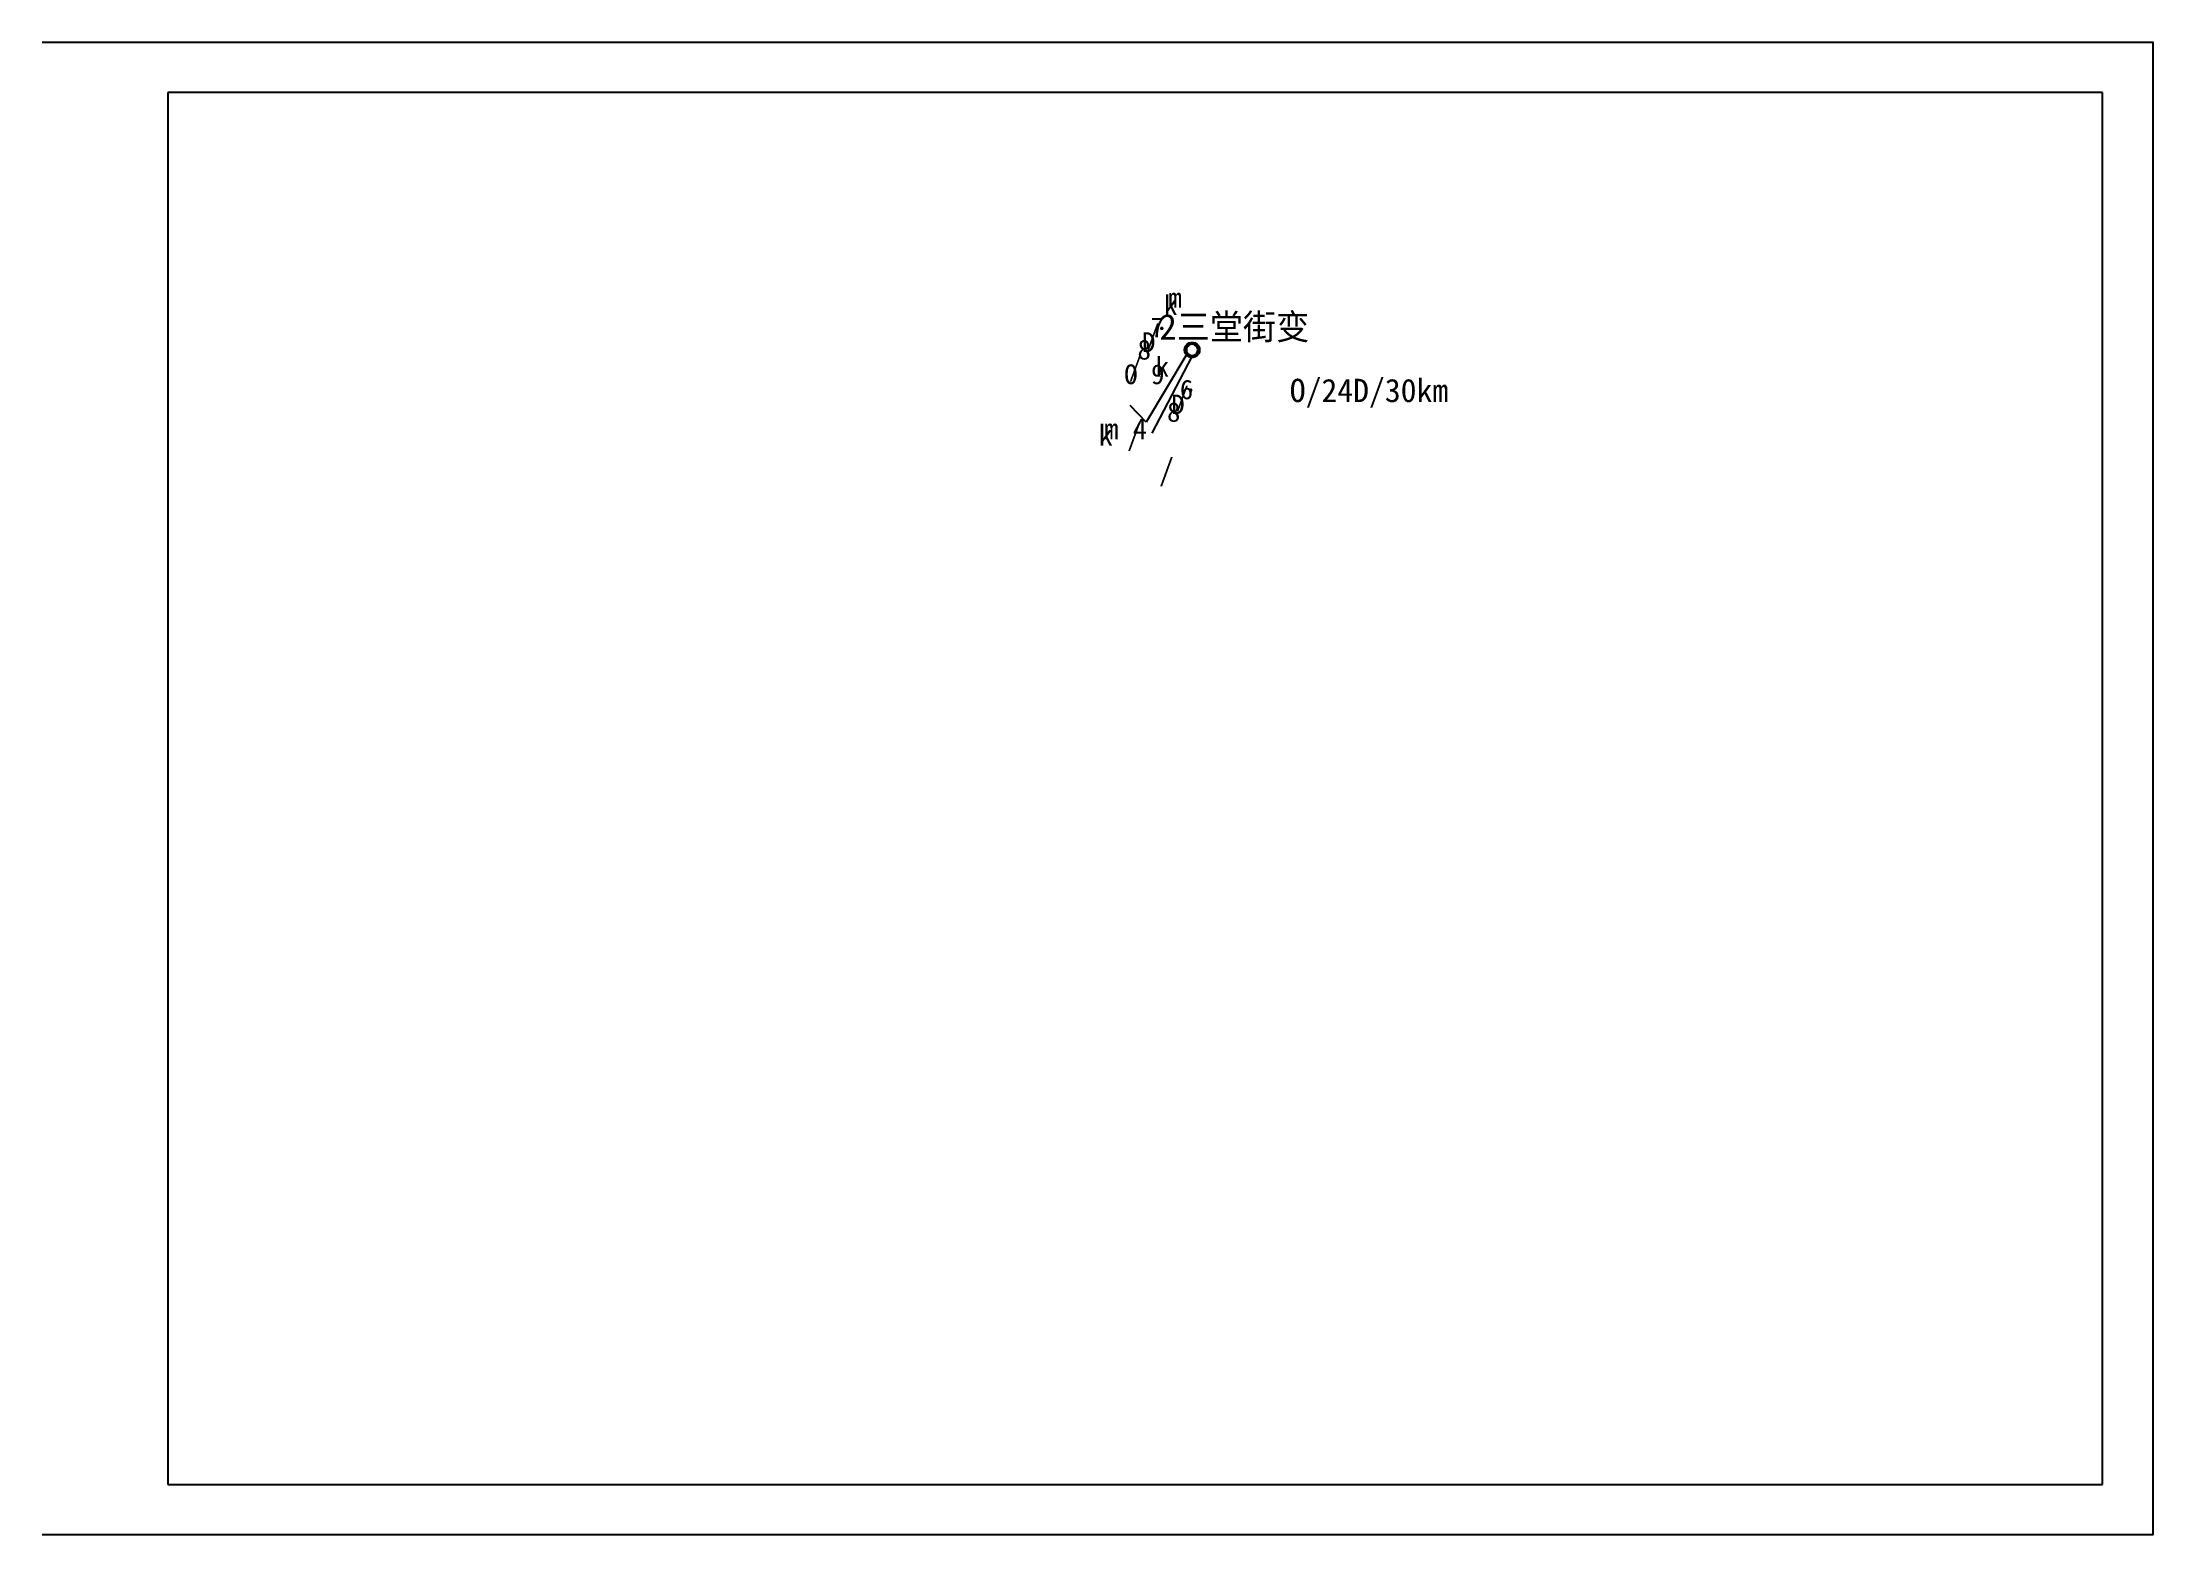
# Model space of a CAD drawing. Header units: metres. Extents: x 17 to 1207, y 17 to 859.
import ezdxf

# ---------------------------------------------------------------- set-up
doc = ezdxf.new("R2010")
doc.units = ezdxf.units.M
for name, color, linetype in [('LINES', 7, 'Continuous'), ('POLYLINES', 4, 'Continuous'), ('TEXTS', 3, 'Continuous')]:
    doc.layers.add(name, color=color, linetype=linetype)

msp = doc.modelspace()

# ---------------------------------------------------------------- linework, layer by layer
at = {"layer": 'LINES'}
for p, q in [((87.8, 830.4), (87.8, 45.2)), ((87.8, 830.4), (87.8, 45.2)), ((1179.1, 830.4), (87.8, 830.4)), ((1179.1, 830.4), (87.8, 830.4)), ((1179.1, 45.2), (1179.1, 830.4)), ((1179.1, 45.2), (1179.1, 830.4)), ((662.6, 682.9), (639.6, 644.4)), ((662.6, 682.9), (639.6, 644.4)), ((642.9, 638.3), (665.5, 681.5)), ((642.9, 638.3), (665.5, 681.5)), ((639.6, 644.4), (630.6, 653.8)), ((639.6, 644.4), (630.6, 653.8)), ((87.8, 45.2), (1179.1, 45.2)), ((87.8, 45.2), (1179.1, 45.2))]:
    msp.add_line(p, q, dxfattribs=at)
at = {"layer": 'POLYLINES'}
for points in [[(16.8, 858.8), (1207.4, 858.8), (1207.4, 16.8), (16.8, 16.8)], [(662.4, 686.2), (662.4, 685.3), (661.2, 685.3), (661.4, 686.4), (662.4, 686.2)], [(662.4, 686.2), (662.4, 685.3), (661.2, 685.3), (661.4, 686.4), (662.4, 686.2)], [(662.4, 685.3), (662.4, 684.3), (661.4, 684), (661.2, 685.3), (662.4, 685.3)], [(662.4, 685.3), (662.4, 684.3), (661.4, 684), (661.2, 685.3), (662.4, 685.3)], [(662.8, 687), (662.4, 686.2), (661.4, 686.4), (662, 687.6), (662.8, 687)], [(662.8, 687), (662.4, 686.2), (661.4, 686.4), (662, 687.6), (662.8, 687)], [(662.4, 684.3), (662.8, 683.6), (662, 683), (661.4, 684), (662.4, 684.3)], [(662.4, 684.3), (662.8, 683.6), (662, 683), (661.4, 684), (662.4, 684.3)], [(663.4, 687.6), (662.8, 687), (662, 687.6), (662.7, 688.5), (663.4, 687.6)], [(663.4, 687.6), (662.8, 687), (662, 687.6), (662.7, 688.5), (663.4, 687.6)], [(662.8, 683.6), (663.4, 682.8), (662.7, 682), (662, 683), (662.8, 683.6)], [(662.8, 683.6), (663.4, 682.8), (662.7, 682), (662, 683), (662.8, 683.6)], [(664.1, 688.2), (663.4, 687.6), (662.7, 688.5), (663.7, 689.2), (664.1, 688.2)], [(664.1, 688.2), (663.4, 687.6), (662.7, 688.5), (663.7, 689.2), (664.1, 688.2)], [(663.4, 682.8), (664.1, 682.4), (663.7, 681.4), (662.7, 682), (663.4, 682.8)], [(663.4, 682.8), (664.1, 682.4), (663.7, 681.4), (662.7, 682), (663.4, 682.8)], [(665.1, 688.5), (664.1, 688.2), (663.7, 689.2), (664.8, 689.5), (665.1, 688.5)], [(665.1, 688.5), (664.1, 688.2), (663.7, 689.2), (664.8, 689.5), (665.1, 688.5)], [(664.1, 682.4), (665.1, 682.1), (664.8, 681), (663.7, 681.4), (664.1, 682.4)], [(664.1, 682.4), (665.1, 682.1), (664.8, 681), (663.7, 681.4), (664.1, 682.4)], [(666, 688.5), (665.1, 688.5), (664.8, 689.5), (666.1, 689.5), (666, 688.5)], [(666, 688.5), (665.1, 688.5), (664.8, 689.5), (666.1, 689.5), (666, 688.5)], [(665.1, 682.1), (666, 682.1), (666.1, 681), (664.8, 681), (665.1, 682.1)], [(665.1, 682.1), (666, 682.1), (666.1, 681), (664.8, 681), (665.1, 682.1)], [(666.9, 688.2), (666, 688.5), (666.1, 689.5), (667.3, 689.2), (666.9, 688.2)], [(666.9, 688.2), (666, 688.5), (666.1, 689.5), (667.3, 689.2), (666.9, 688.2)], [(666, 682.1), (666.9, 682.4), (667.3, 681.4), (666.1, 681), (666, 682.1)], [(666, 682.1), (666.9, 682.4), (667.3, 681.4), (666.1, 681), (666, 682.1)], [(667.6, 687.6), (666.9, 688.2), (667.3, 689.2), (668.3, 688.5), (667.6, 687.6)], [(667.6, 687.6), (666.9, 688.2), (667.3, 689.2), (668.3, 688.5), (667.6, 687.6)], [(666.9, 682.4), (667.6, 682.8), (668.3, 682), (667.3, 681.4), (666.9, 682.4)], [(666.9, 682.4), (667.6, 682.8), (668.3, 682), (667.3, 681.4), (666.9, 682.4)], [(668.2, 687), (667.6, 687.6), (668.3, 688.5), (669.2, 687.6), (668.2, 687)], [(668.2, 687), (667.6, 687.6), (668.3, 688.5), (669.2, 687.6), (668.2, 687)], [(667.6, 682.8), (668.2, 683.6), (669.2, 683), (668.3, 682), (667.6, 682.8)], [(667.6, 682.8), (668.2, 683.6), (669.2, 683), (668.3, 682), (667.6, 682.8)], [(668.6, 686.2), (668.2, 687), (669.2, 687.6), (669.6, 686.4), (668.6, 686.2)], [(668.6, 686.2), (668.2, 687), (669.2, 687.6), (669.6, 686.4), (668.6, 686.2)], [(668.2, 683.6), (668.6, 684.3), (669.6, 684), (669.2, 683), (668.2, 683.6)], [(668.2, 683.6), (668.6, 684.3), (669.6, 684), (669.2, 683), (668.2, 683.6)], [(668.7, 685.3), (668.6, 686.2), (669.6, 686.4), (669.7, 685.3), (668.7, 685.3)], [(668.7, 685.3), (668.6, 686.2), (669.6, 686.4), (669.7, 685.3), (668.7, 685.3)], [(668.6, 684.3), (668.7, 685.3), (669.7, 685.3), (669.6, 684), (668.6, 684.3)], [(668.6, 684.3), (668.7, 685.3), (669.7, 685.3), (669.6, 684), (668.6, 684.3)]]:
    msp.add_lwpolyline(points, dxfattribs=at)

# ---------------------------------------------------------------- texts
at = {"layer": 'TEXTS'}
for s, height, p in [('k', 11.2, (649.6, 704.9)), ('m', 11.2, (652.1, 709.1)), ('7', 11.2, (642.1, 692.4)), ('2三堂街变', 14.37, (647.1, 691.1)), ('8', 11.2, (634.7, 679.8)), ('D', 11.2, (637.2, 684)), ('/', 11.2, (639.7, 688.2)), ('.', 11.2, (644.6, 696.5)), ('/ k', 11.14, (629.7, 670.1)), ('O 9', 11.14, (627.2, 665.9)), ('6', 11, (658.6, 657.4)), ('O/24D/30km', 13.14, (720.6, 655.8)), ('8', 11, (651.4, 644.7)), ('D', 11, (653.8, 649)), ('/', 11, (656.2, 653.2)), ('.', 11, (661, 661.7)), ('k /', 11.87, (612.7, 631.2)), ('m 4', 11.87, (615.9, 634.8)), ('/', 12.5, (646.8, 611.3))]:
    msp.add_text(s, height=height, dxfattribs=at).set_placement(p)

doc.saveas('drawing.dxf')
